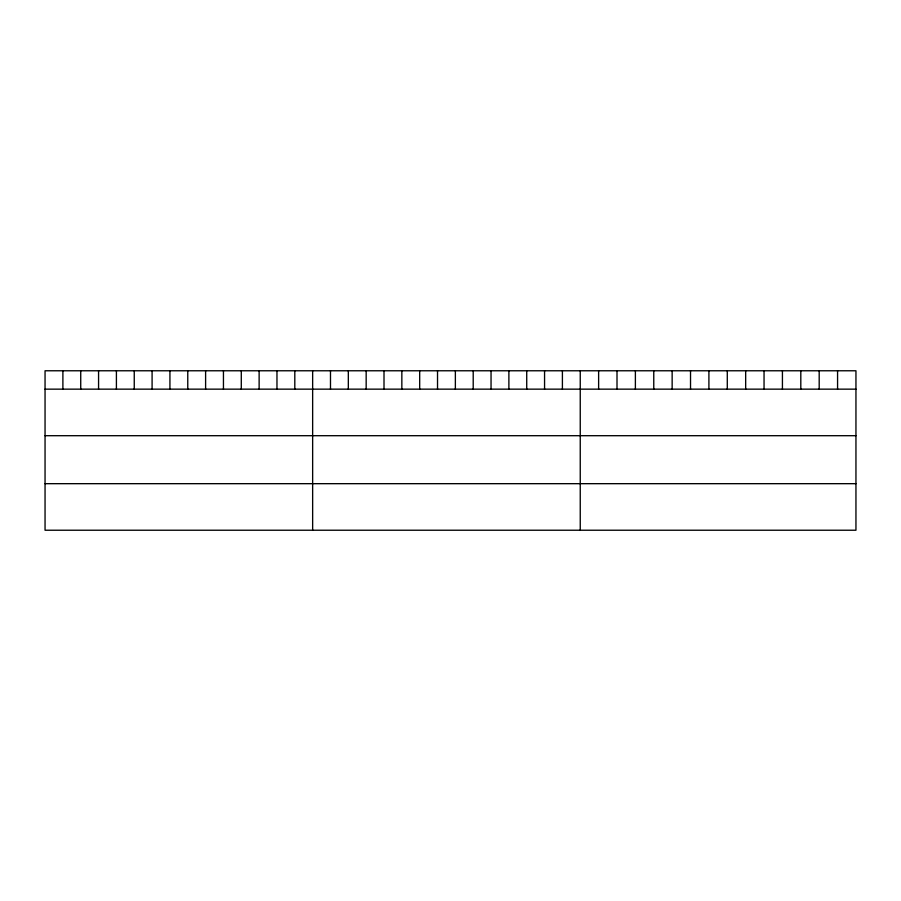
<?xml version="1.0" encoding="UTF-8"?>
<svg xmlns="http://www.w3.org/2000/svg" width="901" height="901" viewBox="0 0 901 901"><rect width="100%" height="100%" fill="white"/><g stroke="black" fill="none" stroke-linecap="round" stroke-linejoin="round"><path stroke-width="1.35" d="M855.95 389.153L855.95 530.227L45.05 530.227L45.05 370.773L855.95 370.773L855.95 389.153L45.05 389.153M45.05 435.701L855.95 435.701M45.05 483.679L855.95 483.679M837.57 370.773L837.57 389.153M819.189 370.773L819.189 389.153M800.809 370.773L800.809 389.153M782.428 370.773L782.428 389.153M764.048 370.773L764.048 389.153M745.668 370.773L745.668 389.153M727.287 370.773L727.287 389.153M708.907 370.773L708.907 389.153M690.526 370.773L690.526 389.153M672.146 370.773L672.146 389.153M653.766 370.773L653.766 389.153M635.385 370.773L635.385 389.153M617.005 370.773L617.005 389.153M598.624 370.773L598.624 389.153M580.244 370.773L580.244 530.227M562.404 370.773L562.404 389.153M544.564 370.773L544.564 389.153M526.725 370.773L526.725 389.153M508.885 370.773L508.885 389.153M491.045 370.773L491.045 389.153M473.205 370.773L473.205 389.153M455.365 370.773L455.365 389.153M437.526 370.773L437.526 389.153M419.686 370.773L419.686 389.153M401.846 370.773L401.846 389.153M384.006 370.773L384.006 389.153M366.166 370.773L366.166 389.153M348.327 370.773L348.327 389.153M330.487 370.773L330.487 389.153M312.647 370.773L312.647 530.227M294.807 370.773L294.807 389.153M276.967 370.773L276.967 389.153M259.128 370.773L259.128 389.153M241.288 370.773L241.288 389.153M223.448 370.773L223.448 389.153M205.608 370.773L205.608 389.153M187.768 370.773L187.768 389.153M169.929 370.773L169.929 389.153M152.089 370.773L152.089 389.153M134.249 370.773L134.249 389.153M116.409 370.773L116.409 389.153M98.569 370.773L98.569 389.153M80.73 370.773L80.73 389.153M62.89 370.773L62.89 389.153"/></g></svg>
